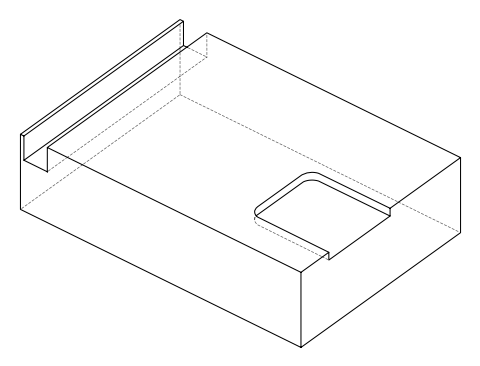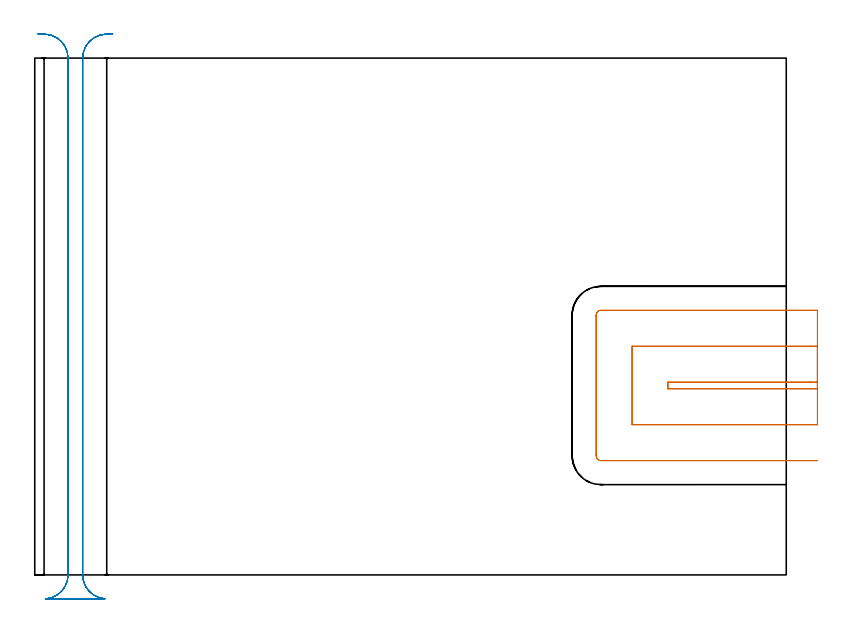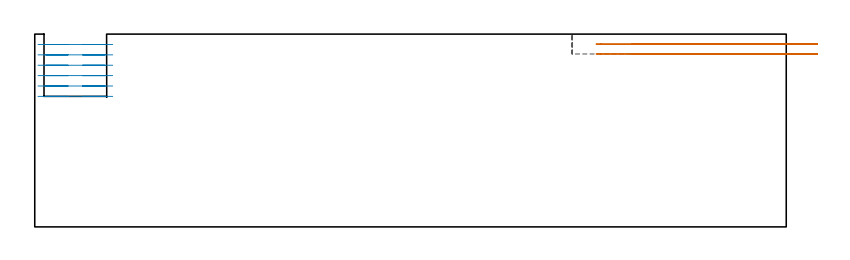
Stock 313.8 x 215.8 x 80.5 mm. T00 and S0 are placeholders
(PLAN: 2 operations, 0 tool changes, 9.2 min)
(1 MILL_SLOT | SLOT_PARTIAL_RECTANGULAR | UGT0201_136 | Follow Part, ap 5, ae 75% | 2.85 min | 60925 mm3)
(2 MILL_RECTANGULAR_SLOT | SLOT_RECTANGULAR | UGT0201_136 | Follow Part, ap 5, ae 75% | 6.36 min | 146491 mm3)
(TOOL UGT0201_136 | Carbide End Mill 20.0 | D20 FL30 Z4)
(OP 1 MILL_SLOT)
G17 G21 G94 G90
T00 M6
G54
G17 G0 G90 X326.8 Y80.5 S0 M3
G43 Z90.5 H0
Z76.35
G94 G1 X323.8 F250.
X264.4 F500.
Y77.7
X323.8
X326.8 F250.
Y95.5
X323.8
X249.4 F500.
Y62.7
X323.8
X326.8 F250.
Y110.5
X323.8
X236.5 F500.
G3 X234.4 Y108.4 R2.1
G1 Y49.8
G3 X236.5 Y47.7 R2.1
G1 X323.8
X326.8 F250.
G0 Y80.5 Z72.2
G1 X323.8
X264.4 F500.
Y77.7
X323.8
X326.8 F250.
Y95.5
X323.8
X249.4 F500.
Y62.7
X323.8
X326.8 F250.
Y110.5
X323.8
X236.5 F500.
G3 X234.4 Y108.4 R2.1
G1 Y49.8
G3 X236.5 Y47.7 R2.1
G1 X323.8
X326.8 F250.
G0 Z90.5
M5
M2
(OP 2 MILL_RECTANGULAR_SLOT)
G17 G21 G94 G90
T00 M6
G54
G17 G0 G90 X1.35 Y225.924 S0 M3
G43 Z90.5 H0
Z76.167
G94 G1 X4.347 Y225.79 F250.
G2 X13.9 Y215.8 R10. F500.
G1 Y0.
G2 X4.674 Y-9.97 R10.
G1 Y-10.
X29.226
Y-9.97
G2 X20. Y0. R10.
G1 Y215.8
G2 X29.553 Y225.79 R10.
G1 X32.55 Y225.924 F250.
G0 X1.35 Z71.833
G1 X4.347 Y225.79
G2 X13.9 Y215.8 R10. F500.
G1 Y0.
G2 X4.674 Y-9.97 R10.
G1 Y-10.
X29.226
Y-9.97
G2 X20. Y0. R10.
G1 Y215.8
G2 X29.553 Y225.79 R10.
G1 X32.55 Y225.924 F250.
G0 X1.35 Z67.5
G1 X4.347 Y225.79
G2 X13.9 Y215.8 R10. F500.
G1 Y0.
G2 X4.674 Y-9.97 R10.
G1 Y-10.
X29.226
Y-9.97
G2 X20. Y0. R10.
G1 Y215.8
G2 X29.553 Y225.79 R10.
G1 X32.55 Y225.924 F250.
G0 X1.35 Z63.167
G1 X4.347 Y225.79
G2 X13.9 Y215.8 R10. F500.
G1 Y0.
G2 X4.674 Y-9.97 R10.
G1 Y-10.
X29.226
Y-9.97
G2 X20. Y0. R10.
G1 Y215.8
G2 X29.553 Y225.79 R10.
G1 X32.55 Y225.924 F250.
G0 X1.35 Z58.833
G1 X4.347 Y225.79
G2 X13.9 Y215.8 R10. F500.
G1 Y0.
G2 X4.674 Y-9.97 R10.
G1 Y-10.
X29.226
Y-9.97
G2 X20. Y0. R10.
G1 Y215.8
G2 X29.553 Y225.79 R10.
G1 X32.55 Y225.924 F250.
G0 X1.35 Z54.5
G1 X4.347 Y225.79
G2 X13.9 Y215.8 R10. F500.
G1 Y0.
G2 X4.674 Y-9.97 R10.
G1 Y-10.
X29.226
Y-9.97
G2 X20. Y0. R10.
G1 Y215.8
G2 X29.553 Y225.79 R10.
G1 X32.55 Y225.924 F250.
G0 Z90.5
M5
M2
